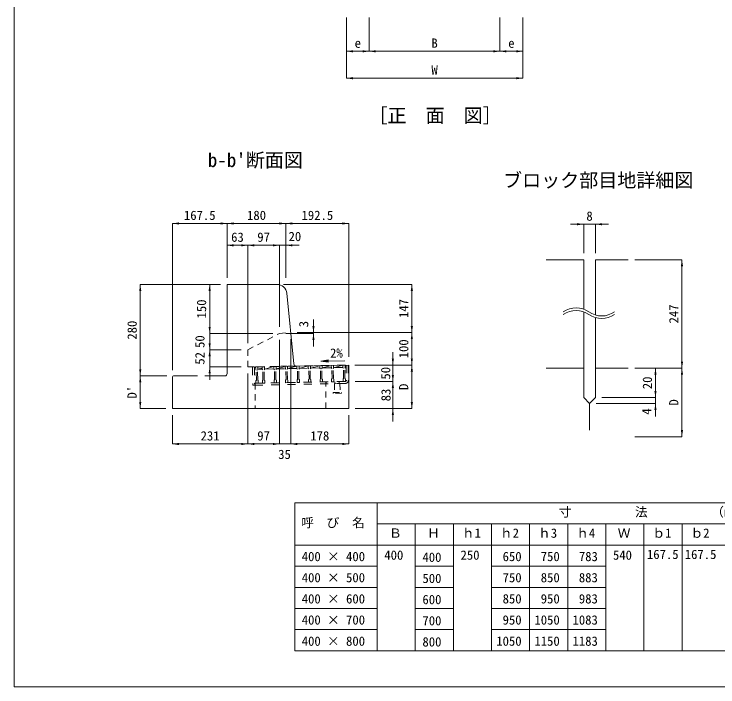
# Model space of a CAD drawing. Units: millimetres at full size; some dimension numbers follow another scale. Extents: x 50430 to 101606, y 69050 to 91573.
# Drawn here: x 66204 to 68358, y 84256 to 86317 of the extents above; entities that cross this region are included whole.
import ezdxf
from ezdxf.enums import TextEntityAlignment as Align

# ---------------------------------------------------------------- set-up
doc = ezdxf.new("R2010")
doc.units = ezdxf.units.MM
doc.header["$LTSCALE"] = 50
for name, pattern in [('USER1', [0.675, 0.375, -0.3]), ('USER3', [1, 0.5, -0.5]), ('USER4', [0.675, 0.375, -0.3])]:
    doc.linetypes.add(name, pattern=pattern)
for name, color, linetype, lineweight in [('インサート', 3, 'USER1', 9), ('グレーチング', 7, 'USER1', 5), ('寸法線', 7, 'Continuous', 13), ('寸法表', 7, 'Continuous', 13), ('本体', 2, 'Continuous', 9), ('枠', 7, 'Continuous', 5), ('補助線', 8, 'Continuous', 9)]:
    doc.layers.add(name, color=color, linetype=linetype, lineweight=lineweight)
doc.layers.add('文字', color=7, linetype='Continuous')
doc.styles.add('ＭＳ ゴシック', font='')
doc.styles.get('ＭＳ ゴシック').set_extended_font_data('MS Gothic')

# ---------------------------------------------------------------- blocks, each defined once
blk = doc.blocks.new('filled_arrow')
at = {"color": 0, "linetype": 'Continuous', "lineweight": -2}
blk.add_solid([(7.5, 1.25), (0, 0), (7.5, -1.25)], dxfattribs=at)

msp = doc.modelspace()

# ---------------------------------------------------------------- hatches: boundary and pattern name
at = {"layer": '寸法線'}
msp.add_hatch(color=256, dxfattribs=at).paths.add_polyline_path([(67164.58, 85257.67), (67164.71, 85250.17), (67142.15, 85253.53)])

# ---------------------------------------------------------------- linework, layer by layer
at = {"layer": 'インサート', "linetype": 'USER4'}
for p, q in [((67184.16, 85184.71), (67201.16, 85185.05)), ((67184.16, 85184.71), (67184.7, 85157.71)), ((67201.16, 85185.05), (67201.7, 85158.05)), ((67180.7, 85157.63), (67205.7, 85158.13)), ((67180.76, 85154.63), (67180.7, 85157.63)), ((67205.76, 85155.13), (67180.76, 85154.63)), ((67205.7, 85158.13), (67205.76, 85155.13))]:
    msp.add_line(p, q, dxfattribs=at)
at = {"layer": 'グレーチング', "linetype": 'USER3'}
for p, q in [((66939.09, 85235.82), (66933.09, 85235.7)), ((66933.09, 85235.7), (66934.21, 85179.71)), ((66939.09, 85235.82), (66940.21, 85179.83)), ((66943.09, 85235.9), (67226.03, 85241.55)), ((66943.09, 85235.9), (66943.25, 85227.9)), ((66944.78, 85226.43), (66943.25, 85227.9)), ((66945.4, 85195.43), (66944.78, 85226.43)), ((66948.78, 85226.51), (66950.25, 85228.04)), ((66949.4, 85195.51), (66948.78, 85226.51)), ((66950.09, 85236.04), (66950.25, 85228.04)), ((66950.23, 85229.04), (66963.16, 85232.46)), ((66950.23, 85229.04), (66963.22, 85229.3)), ((66963.08, 85236.3), (66963.24, 85228.3)), ((66964.77, 85226.83), (66963.24, 85228.3)), ((66965.39, 85195.83), (66964.77, 85226.83)), ((66968.77, 85226.91), (66970.24, 85228.44)), ((66969.39, 85195.91), (66968.77, 85226.91)), ((66970.08, 85236.44), (66970.24, 85228.44)), ((66970.22, 85229.44), (66999.32, 85230.02)), ((66971.02, 85229.45), (66999.18, 85237.02)), ((66998.88, 85237.01), (66999.04, 85229.01)), ((67000.57, 85227.54), (66999.04, 85229.01)), ((67001.19, 85196.55), (67000.57, 85227.54)), ((67004.57, 85227.62), (67006.04, 85229.15)), ((67005.19, 85196.63), (67004.57, 85227.62)), ((67005.88, 85237.15), (67006.04, 85229.15)), ((67006.02, 85230.15), (67034.17, 85237.72)), ((67006.02, 85230.15), (67034.31, 85230.72)), ((67033.87, 85237.71), (67034.03, 85229.71)), ((67035.56, 85228.24), (67034.03, 85229.71)), ((67036.18, 85197.25), (67035.56, 85228.24)), ((67039.56, 85228.32), (67041.03, 85229.85)), ((67040.18, 85197.33), (67039.56, 85228.32)), ((67040.87, 85237.85), (67041.03, 85229.85)), ((67041.01, 85230.85), (67069.16, 85238.42)), ((67069.3, 85231.42), (67041.01, 85230.85)), ((67069.16, 85238.42), (67069.32, 85230.42)), ((67070.85, 85228.95), (67069.32, 85230.42)), ((67071.47, 85197.96), (67070.85, 85228.95)), ((67074.85, 85229.03), (67076.32, 85230.56)), ((67075.47, 85198.03), (67074.85, 85229.03)), ((67076.16, 85238.56), (67076.32, 85230.56)), ((67076.3, 85231.56), (67104.46, 85239.12)), ((67076.3, 85231.56), (67104.6, 85232.12)), ((67104.16, 85239.12), (67104.32, 85231.12)), ((67105.85, 85229.65), (67104.32, 85231.12)), ((67106.47, 85198.65), (67105.85, 85229.65)), ((67109.84, 85229.73), (67111.31, 85231.26)), ((67110.46, 85198.73), (67109.84, 85229.73)), ((67111.15, 85239.26), (67111.31, 85231.26)), ((67111.29, 85232.26), (67139.45, 85239.82)), ((67139.59, 85232.82), (67111.29, 85232.26)), ((67139.45, 85239.82), (67139.61, 85231.82)), ((67141.14, 85230.35), (67139.61, 85231.82)), ((67141.76, 85199.36), (67141.14, 85230.35)), ((67145.14, 85230.43), (67146.61, 85231.96)), ((67145.76, 85199.44), (67145.14, 85230.43)), ((67146.45, 85239.96), (67146.61, 85231.96)), ((67146.59, 85232.96), (67174.74, 85240.53)), ((67174.88, 85233.53), (67146.59, 85232.96)), ((67174.74, 85240.53), (67174.9, 85232.53)), ((67176.43, 85231.06), (67174.9, 85232.53)), ((67177.05, 85200.07), (67176.43, 85231.06)), ((67180.43, 85231.14), (67181.9, 85232.67)), ((67181.05, 85200.15), (67180.43, 85231.14)), ((67181.74, 85240.67), (67181.9, 85232.67)), ((67181.88, 85233.67), (67210.03, 85241.23)), ((67210.17, 85234.24), (67181.88, 85233.67)), ((67210.03, 85241.23), (67210.19, 85233.24)), ((67211.72, 85231.77), (67210.19, 85233.24)), ((67212.34, 85200.77), (67211.72, 85231.77)), ((67215.72, 85231.85), (67217.19, 85233.38)), ((67216.34, 85200.85), (67215.72, 85231.85)), ((67217.03, 85241.37), (67217.19, 85233.38)), ((67220.03, 85241.45), (67220.95, 85195.44)), ((67226.03, 85241.55), (67226.95, 85195.56)), ((66940.09, 85185.83), (67173.24, 85190.49)), ((66940.21, 85179.83), (67168.16, 85184.39)), ((66945.4, 85195.43), (66943.93, 85193.9)), ((66943.93, 85193.9), (66944.09, 85185.91)), ((66944.09, 85185.91), (66951.09, 85186.05)), ((66949.4, 85195.51), (66950.93, 85194.04)), ((66950.93, 85194.04), (66951.09, 85186.05)), ((66965.39, 85195.83), (66963.92, 85194.3)), ((66963.92, 85194.3), (66964.08, 85186.31)), ((66964.08, 85186.31), (66971.08, 85186.45)), ((66969.39, 85195.91), (66970.92, 85194.44)), ((66970.92, 85194.44), (66971.08, 85186.45)), ((67001.19, 85196.55), (66999.72, 85195.02)), ((66999.72, 85195.02), (66999.88, 85187.02)), ((66999.88, 85187.02), (67006.88, 85187.16)), ((67005.19, 85196.63), (67006.72, 85195.16)), ((67006.72, 85195.16), (67006.88, 85187.16)), ((67036.18, 85197.25), (67034.71, 85195.72)), ((67034.71, 85195.72), (67034.87, 85187.72)), ((67041.87, 85187.86), (67034.87, 85187.72)), ((67040.18, 85197.33), (67041.71, 85195.86)), ((67041.71, 85195.86), (67041.87, 85187.86)), ((67071.47, 85197.96), (67070, 85196.43)), ((67070, 85196.43), (67070.16, 85188.43)), ((67070.16, 85188.43), (67077.16, 85188.57)), ((67075.47, 85198.03), (67077, 85196.57)), ((67077, 85196.57), (67077.16, 85188.57)), ((67106.47, 85198.65), (67105, 85197.13)), ((67105, 85197.13), (67105.16, 85189.13)), ((67112.15, 85189.27), (67105.16, 85189.13)), ((67110.46, 85198.73), (67111.99, 85197.27)), ((67111.99, 85197.27), (67112.15, 85189.27)), ((67141.76, 85199.36), (67140.29, 85197.83)), ((67140.29, 85197.83), (67140.45, 85189.83)), ((67147.45, 85189.97), (67140.45, 85189.83)), ((67145.76, 85199.44), (67147.29, 85197.97)), ((67147.29, 85197.97), (67147.45, 85189.97)), ((67159.04, 85190.2), (67159.16, 85184.21)), ((67217.15, 85185.37), (67168.16, 85184.39)), ((67217.03, 85191.36), (67174.04, 85190.5)), ((67177.05, 85200.07), (67175.58, 85198.54)), ((67175.58, 85198.54), (67175.74, 85190.54)), ((67182.63, 85190.49), (67175.63, 85190.21)), ((67181.05, 85200.15), (67182.58, 85198.68)), ((67182.58, 85198.68), (67182.74, 85190.68)), ((67185.54, 85190.73), (67185.66, 85184.74)), ((67198.54, 85190.99), (67198.66, 85185)), ((67212.34, 85200.77), (67210.87, 85199.24)), ((67210.87, 85199.24), (67211.03, 85191.24)), ((67218.03, 85191.38), (67211.03, 85191.24)), ((67216.34, 85200.85), (67217.87, 85199.38)), ((67217.87, 85199.38), (67218.03, 85191.38)), ((66940.21, 85179.83), (66934.21, 85179.71))]:
    msp.add_line(p, q, dxfattribs=at)
for radius, start, end in [(4, 271.14586, 1.14572), (10, 271.14571, 1.14575)]:
    msp.add_arc((67216.95, 85195.36), radius, start, end, dxfattribs=at)
at = {"layer": '寸法線', "lineweight": 9}
for p, q in [((67220.76, 86306.63), (67220.76, 86202.58)), ((67220.76, 86306.63), (67220.76, 86120.19)), ((67290.76, 86306.63), (67290.76, 86202.58)), ((67290.76, 86306.63), (67290.76, 86202.58)), ((67690.76, 86306.63), (67690.76, 86202.58)), ((67690.76, 86306.63), (67690.76, 86202.58)), ((67760.76, 86306.63), (67760.76, 86202.58)), ((67760.76, 86306.63), (67760.76, 86120.19)), ((67220.76, 86202.58), (67290.76, 86202.58)), ((67290.76, 86202.58), (67690.76, 86202.58)), ((67690.76, 86202.58), (67760.76, 86202.58)), ((67220.76, 86120.19), (67760.76, 86120.19)), ((66688.29, 85675.31), (66855.8, 85675.31)), ((66688.29, 85225.6), (66688.29, 85675.31)), ((66855.8, 85675.31), (67035.8, 85675.31)), ((66855.8, 85508.6), (66855.8, 85675.31)), ((66855.8, 85508.6), (66855.8, 85675.31)), ((67035.8, 85509.07), (67035.8, 85675.31)), ((67035.8, 85675.31), (67228.3, 85675.31)), ((67035.8, 85509.07), (67035.8, 85675.31)), ((67228.3, 85267.04), (67228.3, 85675.31)), ((67907.09, 85672.97), (68023.09, 85672.97)), ((67947.09, 85584.15), (67947.09, 85672.97)), ((67983.09, 85584.15), (67983.09, 85672.97)), ((66855.8, 85608.38), (66919.11, 85608.38)), ((66855.8, 85508.6), (66855.8, 85608.38)), ((66919.11, 85308.5), (66919.11, 85608.38)), ((66919.11, 85608.38), (67016, 85608.38)), ((66919.11, 85308.5), (66919.11, 85608.38)), ((66976, 85608.38), (67075.8, 85608.38)), ((67016, 85358.5), (67016, 85608.38)), ((67016, 85358.5), (67016, 85608.38)), ((67035.8, 85509.07), (67035.8, 85608.38)), ((68103.24, 85564.15), (68247.92, 85564.15)), ((68247.92, 85232.23), (68247.92, 85564.15)), ((66589.86, 85208.6), (66589.86, 85488.6)), ((66835.8, 85488.6), (66589.86, 85488.6)), ((66802.38, 85488.6), (66802.38, 85338.5)), ((66835.8, 85488.6), (66802.38, 85488.6)), ((67028.65, 85488.59), (67421.15, 85488.59)), ((67421.15, 85341.28), (67421.15, 85488.59)), ((66802.38, 85378.5), (66802.38, 85248.5)), ((67120.06, 85381.28), (67120.06, 85298.5)), ((66995.8, 85338.5), (66802.38, 85338.5)), ((66995.8, 85338.5), (66802.38, 85338.5)), ((67036, 85338.5), (67120.06, 85338.5)), ((67070.53, 85341.28), (67120.06, 85341.28)), ((67070.53, 85341.28), (67421.15, 85341.28)), ((67070.53, 85341.28), (67421.15, 85341.28)), ((67421.15, 85241.58), (67421.15, 85341.28)), ((66802.38, 85328.5), (66802.38, 85196.14)), ((67015.8, 85318.5), (67015.8, 84999.96)), ((67015.8, 85318.5), (67015.8, 84999.96)), ((67050.53, 85321.28), (67050.53, 84999.96)), ((67050.53, 85321.28), (67050.53, 84999.96)), ((66898.8, 85288.5), (66802.38, 85288.5)), ((66898.8, 85288.5), (66802.38, 85288.5)), ((67363.1, 85281.58), (67363.1, 85151.48)), ((67142.15, 85253.53), (67216.16, 85254.82)), ((66899.11, 85236.14), (66802.38, 85236.14)), ((67247.16, 85241.58), (67363.1, 85241.58)), ((67247.16, 85241.58), (67421.15, 85241.58)), ((67247.16, 85241.58), (67421.15, 85241.58)), ((67363.1, 85231.48), (67363.1, 85068.6)), ((67421.15, 85108.6), (67421.15, 85241.58)), ((68103.24, 85232.23), (68166.89, 85232.23)), ((68103.24, 85232.23), (68247.92, 85232.23)), ((68103.24, 85232.23), (68247.92, 85232.23)), ((68166.89, 85142.09), (68166.89, 85232.23)), ((68247.92, 85022.32), (68247.92, 85232.23)), ((66589.86, 85108.6), (66589.86, 85208.6)), ((66671.3, 85208.6), (66589.86, 85208.6)), ((66671.3, 85208.6), (66589.86, 85208.6)), ((66919.11, 85216.14), (66919.11, 84999.96)), ((66919.11, 85216.14), (66919.11, 84999.96)), ((67248.05, 85191.48), (67363.1, 85191.48)), ((67248.05, 85191.48), (67363.1, 85191.48)), ((68166.89, 85084.09), (68166.89, 85182.09)), ((68003.09, 85142.09), (68166.89, 85142.09)), ((68003.09, 85142.09), (68166.89, 85142.09)), ((67985.09, 85124.09), (68166.89, 85124.09)), ((66668.29, 85108.6), (66589.86, 85108.6)), ((67248.05, 85108.6), (67363.1, 85108.6)), ((67248.3, 85108.6), (67421.15, 85108.6)), ((66688.29, 85088.6), (66688.29, 84999.96)), ((67228.3, 85088.6), (67228.3, 84999.96)), ((68103.24, 85022.32), (68247.92, 85022.32)), ((66688.29, 84999.96), (66919.11, 84999.96)), ((66919.11, 84999.96), (67015.8, 84999.96)), ((66975.8, 84999.96), (67090.53, 84999.96)), ((67050.53, 84999.96), (67228.3, 84999.96))]:
    msp.add_line(p, q, dxfattribs=at)
at = {"layer": '寸法線'}
msp.add_lwpolyline([(67164.58, 85257.67), (67164.71, 85250.17), (67142.15, 85253.53)], close=True, dxfattribs=at)
at = {"layer": '寸法線', "lineweight": 9}
for centre, start, end in [((67923.92, 85349.07), 54.77488, 125.22512), ((67923.92, 85341.12), 54.77488, 125.22512), ((68002.26, 85460.02), 234.77488, 305.22512), ((68002.26, 85452.07), 234.77488, 305.22512)]:
    msp.add_arc(centre, 67.91, start, end, dxfattribs=at)
at = {"layer": '寸法表'}
for p, q in [((67062.76, 84820.16), (69706.28, 84820.16)), ((67062.76, 84820.16), (67062.76, 84366.56)), ((67315.21, 84820.16), (67315.21, 84366.56)), ((67315.21, 84755.36), (69706.28, 84755.36)), ((67431.85, 84755.36), (67431.85, 84366.56)), ((67548.49, 84755.36), (67548.49, 84366.56)), ((67665.13, 84755.36), (67665.13, 84366.56)), ((67781.77, 84755.36), (67781.77, 84366.56)), ((67898.41, 84755.36), (67898.41, 84366.56)), ((68015.05, 84755.36), (68015.05, 84366.56)), ((68131.69, 84755.36), (68131.69, 84366.56)), ((68248.33, 84755.36), (68248.33, 84366.56)), ((67062.76, 84690.56), (69706.28, 84690.56)), ((67315.21, 84625.76), (67062.76, 84625.76)), ((67431.85, 84625.76), (67548.49, 84625.76)), ((67665.13, 84625.76), (68015.05, 84625.76)), ((67315.21, 84560.96), (67062.76, 84560.96)), ((67431.85, 84560.96), (67548.49, 84560.96)), ((67665.13, 84560.96), (68015.05, 84560.96)), ((67315.21, 84496.16), (67062.76, 84496.16)), ((67431.85, 84496.16), (67548.49, 84496.16)), ((67665.13, 84496.16), (68015.05, 84496.16)), ((67315.21, 84431.36), (67062.76, 84431.36)), ((67431.85, 84431.36), (67548.49, 84431.36)), ((67665.13, 84431.36), (68015.05, 84431.36)), ((67062.76, 84366.56), (69706.28, 84366.56))]:
    msp.add_line(p, q, dxfattribs=at)
at = {"layer": '本体', "lineweight": 20}
for p, q in [((67832.68, 85564.15), (67947.09, 85564.15)), ((67947.09, 85564.15), (67947.09, 85412.91)), ((67983.09, 85564.15), (67983.09, 85394.87)), ((67983.09, 85564.15), (68083.24, 85564.15)), ((67008.65, 85488.59), (66855.8, 85488.59)), ((66855.8, 85215.6), (66855.8, 85488.59)), ((67060.15, 85245.06), (67038.5, 85461.58)), ((67947.09, 85404.95), (67947.09, 85142.09)), ((67983.09, 85386.92), (67983.09, 85142.09)), ((67067.24, 85238.75), (67228.3, 85241.6)), ((67228.3, 85241.6), (67228.3, 85108.6)), ((67832.68, 85232.23), (67947.09, 85232.23)), ((67983.09, 85232.23), (68083.24, 85232.23)), ((66688.29, 85205.6), (66688.29, 85108.6)), ((66764.88, 85208.6), (66691.3, 85208.6)), ((66848.8, 85208.6), (66787.38, 85208.6)), ((67965.09, 85124.09), (67947.09, 85142.09)), ((67965.09, 85124.09), (67983.09, 85142.09)), ((67965.09, 85042.58), (67965.09, 85124.09)), ((67228.3, 85108.6), (66688.29, 85108.6))]:
    msp.add_line(p, q, dxfattribs=at)
at = {"layer": '本体', "linetype": 'USER1'}
for p, q in [((66919.11, 85288.5), (67016, 85338.5)), ((67016, 85338.5), (67050.53, 85341.28)), ((66919.11, 85236.14), (66919.11, 85288.5)), ((66919.11, 85236.14), (67067.24, 85238.75)), ((66941.19, 85185.85), (66941.19, 85108.6)), ((67158.29, 85108.6), (67158.29, 85190.19))]:
    msp.add_line(p, q, dxfattribs=at)
at = {"layer": '本体', "lineweight": 20}
for centre, radius, start, end in [((67008.65, 85458.59), 30, 5.71031, 90), ((67067.11, 85245.75), 7, 185.7118, 271.00984), ((66691.3, 85205.6), 3, 90, 180), ((66848.8, 85215.6), 7, 270, 0)]:
    msp.add_arc(centre, radius, start, end, dxfattribs=at)
at = {"layer": '枠', "color": 5, "lineweight": 13}
for q in [(66203.72, 88115.96), (71803.72, 84255.96)]:
    msp.add_line((66203.72, 84255.96), q, dxfattribs=at)
at = {"layer": '補助線', "lineweight": 13}
msp.add_line((67183.91, 85184.7), (67200.41, 85185.03), dxfattribs=at)

# ---------------------------------------------------------------- block references
at = {"layer": '寸法線', "lineweight": 9, "xscale": 2.67, "yscale": 2.67}
for p in [(67220.76, 86202.58), (67290.76, 86202.58), (67690.76, 86202.58), (67220.76, 86120.19), (66688.29, 85675.31), (66855.8, 85675.31), (67035.8, 85675.31), (67983.09, 85672.97), (66855.8, 85608.38), (66919.11, 85608.38), (67035.8, 85608.38), (66688.29, 84999.96), (66919.11, 84999.96), (67050.53, 84999.96), (67050.53, 84999.96)]:
    msp.add_blockref('filled_arrow', p, dxfattribs=at)
for p, rotation in [((67290.76, 86202.58), 180), ((67690.76, 86202.58), 180), ((67760.76, 86202.58), 180), ((67760.76, 86120.19), 180), ((66855.8, 85675.31), 180), ((67035.8, 85675.31), 180), ((67228.3, 85675.31), 180), ((67947.09, 85672.97), 180), ((66919.11, 85608.38), 180), ((67016, 85608.38), 180), ((67016, 85608.38), 180), ((68247.92, 85564.15), 270), ((66589.86, 85488.6), 270), ((66802.38, 85488.6), 270), ((67421.15, 85488.59), 270), ((66802.38, 85338.5), 90), ((66802.38, 85338.5), 90), ((67120.06, 85341.28), 90), ((67421.15, 85341.28), 90), ((67120.06, 85338.5), 270), ((67421.15, 85341.28), 270), ((66802.38, 85288.5), 90), ((66802.38, 85288.5), 270), ((67363.1, 85241.58), 90), ((67421.15, 85241.58), 90), ((68247.92, 85232.23), 90), ((66589.86, 85208.6), 90), ((66802.38, 85236.14), 270), ((67421.15, 85241.58), 270), ((68166.89, 85232.23), 270), ((68247.92, 85232.23), 270), ((66589.86, 85208.6), 270), ((67363.1, 85191.48), 90), ((67363.1, 85191.48), 270), ((68166.89, 85142.09), 90), ((68166.89, 85142.09), 90), ((66589.86, 85108.6), 90), ((67421.15, 85108.6), 90), ((68166.89, 85124.09), 270), ((67363.1, 85108.6), 270), ((68247.92, 85022.32), 90), ((66919.11, 84999.96), 180), ((67015.8, 84999.96), 180), ((67015.8, 84999.96), 180), ((67228.3, 84999.96), 180)]:
    msp.add_blockref('filled_arrow', p, dxfattribs=dict(at, rotation=rotation))

# ---------------------------------------------------------------- texts
at = {"layer": '寸法線', "style": 'ＭＳ ゴシック'}
for s, p in [('B', (67490.76, 86227.58)), ('e', (67255.76, 86227.58)), ('e', (67725.76, 86227.58)), ('W', (67490.76, 86145.19)), ('167.5', (66772.04, 85700.31)), ('180', (66945.8, 85700.31)), ('192.5', (67132.05, 85700.31)), ('8', (67965.09, 85697.97)), ('63', (66887.45, 85633.38)), ('97', (66967.56, 85633.38)), ('20', (67063.3, 85635.56)), ('231', (66803.7, 85024.96)), ('97', (66967.46, 85024.96)), ('178', (67139.41, 85024.96)), ('35', (67031.53, 84968.28))]:
    msp.add_text(s, height=28.48, dxfattribs=at).set_placement(p, align=Align.MIDDLE_CENTER)
for s, rotation, p in [('150', 90, (66777.38, 85413.55)), ('147', 90, (67396.15, 85414.94)), ('247', 90, (68222.92, 85398.19)), ('280', 90, (66564.86, 85348.6)), ('3', 90, (67090.06, 85367.12)), ('50', 90, (66772.38, 85313.5)), ('100', 90, (67396.15, 85291.43)), ('2%', 1, (67190.2, 85278.62)), ('52', 90, (66772.38, 85262.32)), ('50', 90, (67340.93, 85216.53)), ('20', 90, (68141.89, 85187.16)), ('D', 90, (67396.15, 85175.09)), ("D'", 90, (66564.86, 85158.6)), ('83', 90, (67341.8, 85150.04)), ('D', 90, (68222.92, 85127.28)), ('4', 90, (68139.86, 85099.4))]:
    msp.add_text(s, height=28.48, rotation=rotation, dxfattribs=at).set_placement(p, align=Align.MIDDLE_CENTER)
at = {"layer": '寸法表', "style": 'ＭＳ ゴシック'}
for s, p in [('寸\u3000\u3000\u3000\u3000\u3000法\u3000\u3000\u3000\u3000\u3000（ｍｍ）', (67871.1, 84769.09)), ('呼\u3000び\u3000名', (67082.62, 84736.24)), ('Ｂ', (67351.5, 84704.29)), ('Ｈ', (67468.14, 84704.29)), ('ｈ1', (67574.31, 84704.29)), ('ｈ2', (67690.95, 84704.29)), ('ｈ3', (67807.59, 84704.29)), ('ｈ4', (67924.23, 84704.29)), ('Ｗ', (68051.34, 84704.29)), ('ｂ1', (68157.51, 84704.29)), ('ｂ2', (68274.15, 84704.29)), ('400 × 400', (67084.15, 84632.69)), ('400', (67336.98, 84636.94)), ('400', (67453.62, 84630.45)), ('250', (67570.26, 84636.94)), (' 650', (67679.7, 84632.69)), (' 750', (67796.34, 84632.69)), (' 783', (67912.98, 84632.69)), ('540', (68036.81, 84636.94)), ('167.5', (68140.79, 84639.19)), ('167.5', (68256.51, 84639.19)), ('400 × 500', (67084.15, 84567.9)), ('500', (67453.62, 84565.65)), (' 750', (67679.7, 84567.9)), (' 850', (67796.34, 84567.9)), (' 883', (67912.98, 84567.9)), ('400 × 600', (67084.15, 84503.09)), ('600', (67453.62, 84500.85)), (' 850', (67679.7, 84503.09)), (' 950', (67796.34, 84503.09)), (' 983', (67912.98, 84503.09)), ('400 × 700', (67084.15, 84438.29)), ('700', (67453.62, 84436.05)), (' 950', (67679.7, 84438.29)), ('1050', (67796.34, 84438.29)), ('1083', (67912.98, 84438.29)), ('400 × 800', (67084.15, 84373.49)), ('800', (67453.62, 84371.25)), ('1050', (67679.7, 84373.49)), ('1150', (67796.34, 84373.49)), ('1183', (67912.98, 84373.49))]:
    msp.add_text(s, height=28.48, dxfattribs=at).set_placement(p, align=Align.BOTTOM_LEFT)
at = {"layer": '文字', "style": 'ＭＳ ゴシック'}
for s, p in [('［正\u3000面\u3000図］', (67288.36, 85971.57)), ("b-b'断面図", (66796.72, 85835.21)), ('ブロック部目地詳細図', (67700.39, 85773.61))]:
    msp.add_text(s, height=42.72, dxfattribs=at).set_placement(p, align=Align.BOTTOM_LEFT)

doc.saveas('drawing.dxf')
